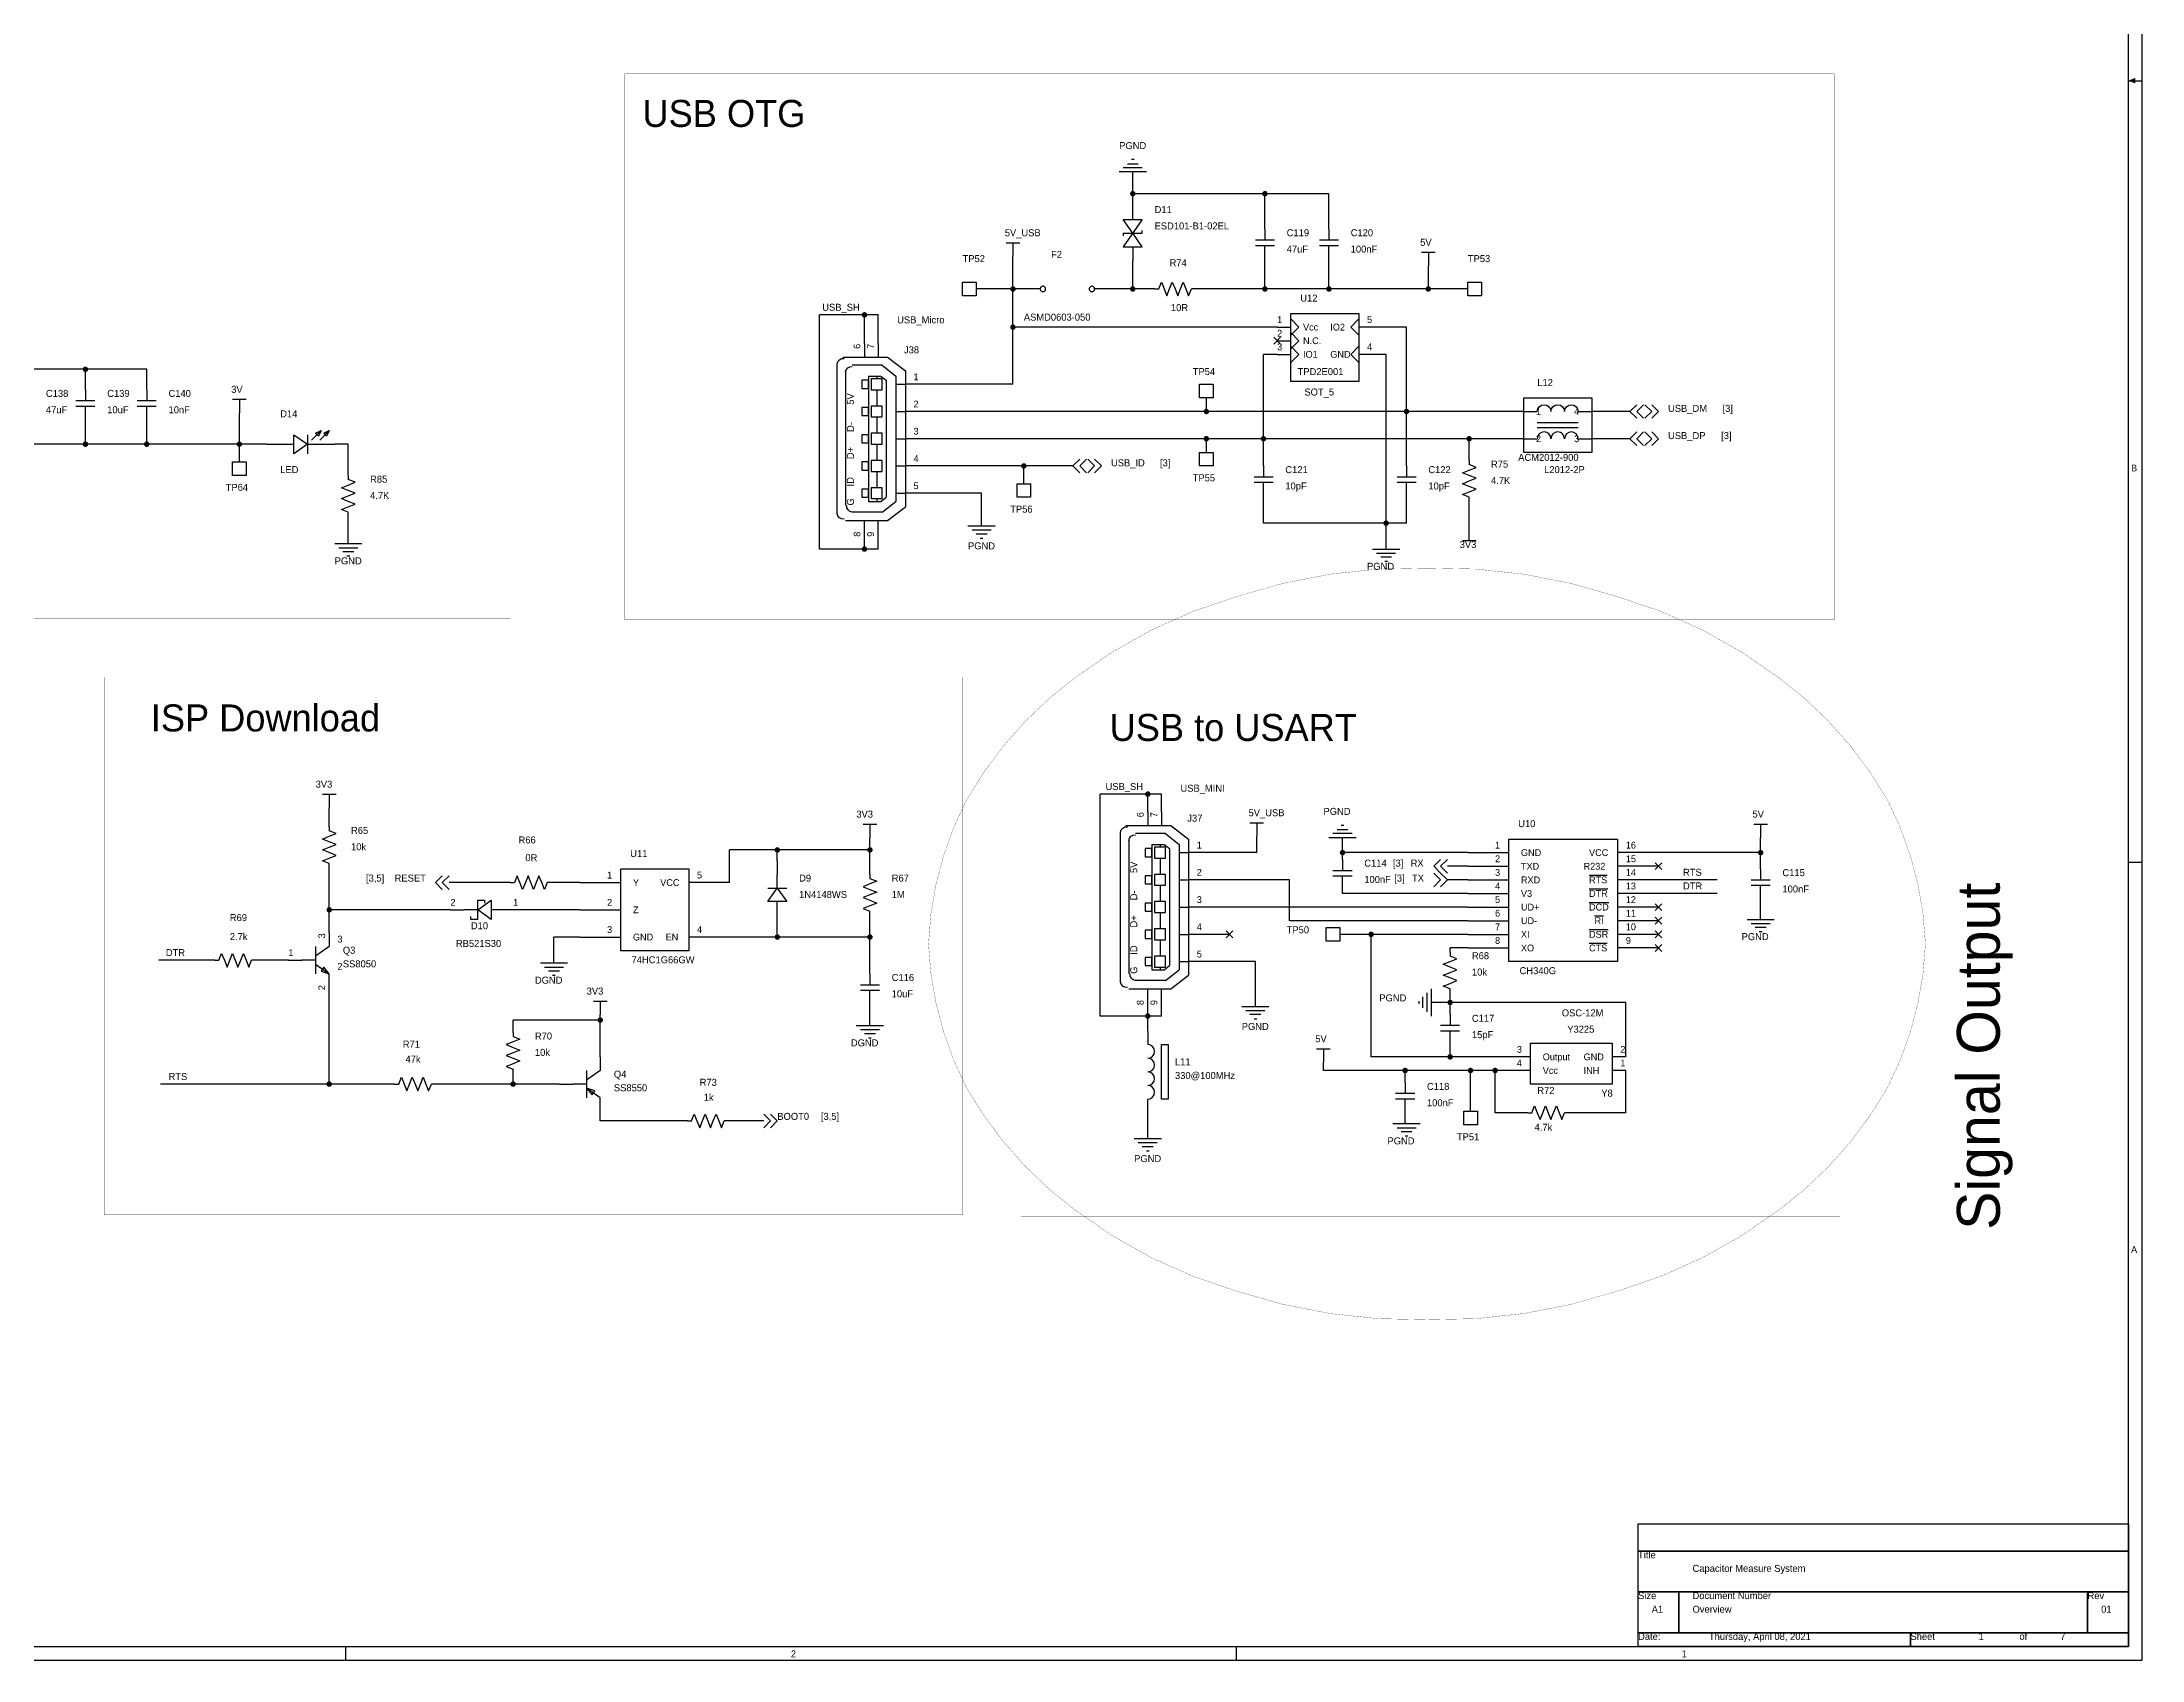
# Model space of a CAD drawing. Extents: x -3 to 838, y 3 to 596.
# Drawn here: x 446.8 to 838.5, y 2.5 to 304.4 of the extents above; entities that cross this region are included whole.
import ezdxf

# ---------------------------------------------------------------- set-up
doc = ezdxf.new("R2010")
doc.units = 0

msp = doc.modelspace()

# ---------------------------------------------------------------- linework, layer by layer
at = {"layer": 'COMMENTS', "const_width": 0.02}
for points in [[(555.498, 298.45), (781.05, 298.45), (781.05, 196.596), (555.498, 196.596)], [(306.578, 270.002), (534.162, 270.002), (534.162, 196.85), (306.578, 196.85)], [(458.47, 185.928), (618.49, 185.928), (618.49, 85.598), (458.47, 85.598)], [(629.412, 185.674), (782.066, 185.674), (782.066, 85.344), (629.412, 85.344)]]:
    msp.add_lwpolyline(points, close=True, dxfattribs=at)
at = {"layer": 'COMMENTS', "const_width": 0.04}
msp.add_lwpolyline([(798.068, 136.144, 0.1107), (790.9915, 162.9716, 0.1046), (770.8395, 185.715, 0.0924), (740.6798, 200.9116, 0.0864), (705.104, 206.248, 0.0864), (669.5282, 200.9116, 0.0924), (639.3685, 185.715, 0.1046), (619.2165, 162.9716, 0.1107), (612.14, 136.144, 0.1107), (619.2165, 109.3164, 0.1046), (639.3685, 86.573, 0.0924), (669.5282, 71.3764, 0.0864), (705.104, 66.04, 0.0864), (740.6798, 71.3764, 0.0924), (770.8395, 86.573, 0.1046), (790.9915, 109.3164, 0.1107)], format="xyb", close=True, dxfattribs=at)
at = {"layer": 'PARTS'}
for p, q in [((677.164, 251.206), (679.704, 251.206)), ((679.704, 252.73), (681.228, 251.206)), ((681.228, 251.206), (679.704, 249.682)), ((692.404, 252.73), (690.88, 251.206)), ((690.88, 251.206), (692.404, 249.682)), ((694.944, 251.206), (692.404, 251.206)), ((600.202, 248.158), (600.202, 245.618)), ((602.742, 248.158), (602.742, 245.618)), ((676.529, 249.301), (677.799, 248.031)), ((677.799, 249.301), (676.529, 248.031)), ((677.164, 248.666), (679.704, 248.666)), ((679.704, 250.19), (681.228, 248.666)), ((681.228, 248.666), (679.704, 247.142)), ((679.704, 247.65), (681.228, 246.126)), ((692.404, 247.65), (690.88, 246.126)), ((677.164, 246.126), (679.704, 246.126)), ((681.228, 246.126), (679.704, 244.602)), ((690.88, 246.126), (692.404, 244.602)), ((694.944, 246.126), (692.404, 246.126)), ((615.442, 240.538), (607.822, 240.538)), ((615.442, 235.458), (607.822, 235.458)), ((488.696, 229.362), (491.236, 229.362)), ((503.936, 229.362), (501.396, 229.362)), ((615.442, 230.378), (607.822, 230.378)), ((615.442, 225.298), (607.822, 225.298)), ((615.442, 220.218), (607.822, 220.218)), ((600.202, 212.598), (600.202, 215.138)), ((602.742, 212.598), (602.742, 215.138)), ((653.034, 160.782), (653.034, 158.242)), ((655.574, 160.782), (655.574, 158.242)), ((668.274, 153.162), (660.654, 153.162)), ((712.724, 153.162), (720.344, 153.162)), ((748.284, 153.162), (740.664, 153.162)), ((583.946, 151.638), (583.946, 149.098)), ((712.724, 150.622), (720.344, 150.622)), ((748.284, 150.622), (740.664, 150.622)), ((748.919, 151.257), (747.649, 149.987)), ((747.649, 151.257), (748.919, 149.987)), ((547.116, 147.574), (554.736, 147.574)), ((575.056, 147.574), (567.436, 147.574)), ((668.274, 148.082), (660.654, 148.082)), ((712.724, 148.082), (720.344, 148.082)), ((712.724, 145.542), (720.344, 145.542)), ((748.284, 148.082), (740.664, 148.082)), ((748.284, 145.542), (740.664, 145.542)), ((522.986, 142.494), (525.526, 142.494)), ((535.686, 142.494), (533.146, 142.494)), ((547.116, 142.494), (554.736, 142.494)), ((583.946, 138.938), (583.946, 141.478)), ((668.274, 143.002), (660.654, 143.002)), ((712.724, 143.002), (720.344, 143.002)), ((748.284, 143.002), (740.664, 143.002)), ((748.919, 143.637), (747.649, 142.367)), ((747.649, 143.637), (748.919, 142.367)), ((748.919, 141.097), (747.649, 139.827)), ((747.649, 141.097), (748.919, 139.827)), ((500.38, 138.176), (500.38, 135.636)), ((547.116, 137.414), (554.736, 137.414)), ((575.056, 137.414), (567.436, 137.414)), ((668.274, 137.922), (660.654, 137.922)), ((668.909, 138.557), (667.639, 137.287)), ((667.639, 138.557), (668.909, 137.287)), ((712.724, 140.462), (720.344, 140.462)), ((712.724, 137.922), (720.344, 137.922)), ((748.284, 140.462), (740.664, 140.462)), ((748.284, 137.922), (740.664, 137.922)), ((748.919, 138.557), (747.649, 137.287)), ((747.649, 138.557), (748.919, 137.287)), ((712.724, 135.382), (720.344, 135.382)), ((748.284, 135.382), (740.664, 135.382)), ((748.919, 136.017), (747.649, 134.747)), ((747.649, 136.017), (748.919, 134.747)), ((492.76, 133.096), (495.3, 133.096)), ((500.38, 128.016), (500.38, 130.556)), ((668.274, 132.842), (660.654, 132.842)), ((653.034, 125.222), (653.034, 127.762)), ((655.574, 125.222), (655.574, 127.762)), ((653.034, 119.888), (653.034, 117.348)), ((550.926, 115.062), (550.926, 112.522)), ((543.306, 109.982), (545.846, 109.982)), ((550.926, 104.902), (550.926, 107.442)), ((653.034, 104.648), (653.034, 107.188))]:
    msp.add_line(p, q, dxfattribs=at)
for points in [[(650.494, 282.448), (649.986, 282.448)], [(652.78, 280.162), (647.7, 280.162)], [(652.018, 280.924), (648.462, 280.924)], [(649.224, 281.686), (651.256, 281.686)], [(650.24, 271.272), (650.24, 273.812)], [(626.618, 266.954), (629.158, 266.954)], [(627.888, 266.954), (627.888, 264.414)], [(648.462, 268.732), (652.018, 268.732), (652.018, 269.24)], [(648.462, 268.732), (648.462, 268.224)], [(673.1, 267.462), (676.656, 267.462)], [(673.1, 266.446), (676.656, 266.446)], [(674.878, 269.494), (674.878, 267.462)], [(674.878, 264.414), (674.878, 266.446)], [(685.038, 267.462), (688.594, 267.462)], [(685.038, 266.446), (688.594, 266.446)], [(686.816, 269.494), (686.816, 267.462)], [(686.816, 264.414), (686.816, 266.446)], [(650.24, 266.192), (650.24, 263.652)], [(704.088, 265.176), (706.628, 265.176)], [(705.358, 265.176), (705.358, 262.636)], [(655.066, 258.318), (655.574, 259.588)], [(655.574, 259.588), (656.082, 258.318)], [(657.098, 258.318), (657.606, 259.588)], [(657.606, 259.588), (658.114, 258.318)], [(659.13, 258.318), (659.638, 259.588)], [(659.638, 259.588), (660.146, 258.318)], [(654.304, 258.318), (655.066, 258.318)], [(656.082, 258.318), (656.59, 257.048)], [(656.59, 257.048), (657.098, 258.318)], [(658.114, 258.318), (658.622, 257.048)], [(658.622, 257.048), (659.13, 258.318)], [(660.146, 258.318), (660.654, 257.048)], [(660.654, 257.048), (661.162, 258.318)], [(661.924, 258.318), (661.162, 258.318)], [(595.122, 216.408), (595.122, 244.348)], [(596.138, 245.618), (604.52, 245.618)], [(596.646, 242.824), (596.646, 217.932)], [(603.504, 244.094), (597.916, 244.094)], [(603.504, 244.094), (606.044, 242.062)], [(604.52, 245.618), (607.822, 243.078)], [(607.822, 243.078), (607.822, 217.678)], [(454.914, 239.522), (454.914, 237.49)], [(466.344, 239.522), (466.344, 237.49)], [(600.964, 242.062), (600.964, 218.694)], [(600.964, 242.062), (602.488, 242.062)], [(602.488, 242.062), (602.488, 241.554)], [(602.488, 242.062), (603.25, 242.062)], [(602.488, 239.522), (602.488, 236.474)], [(603.25, 242.062), (604.266, 241.3)], [(604.266, 241.3), (604.266, 219.456)], [(606.044, 242.062), (606.044, 218.694)], [(606.044, 240.538), (607.822, 240.538)], [(453.136, 237.49), (456.692, 237.49)], [(453.136, 236.474), (456.692, 236.474)], [(454.914, 234.442), (454.914, 236.474)], [(464.566, 237.49), (468.122, 237.49)], [(464.566, 236.474), (468.122, 236.474)], [(466.344, 234.442), (466.344, 236.474)], [(482.346, 237.744), (484.886, 237.744)], [(483.616, 237.744), (483.616, 235.204)], [(606.044, 235.458), (607.822, 235.458)], [(723.138, 235.458), (725.678, 235.458)], [(733.298, 235.458), (735.838, 235.458)], [(742.95, 235.458), (744.22, 236.728)], [(742.95, 235.458), (744.22, 234.188)], [(744.22, 235.458), (745.49, 236.728)], [(744.22, 235.458), (745.49, 234.188)], [(747.014, 235.458), (745.744, 236.728)], [(747.014, 235.458), (745.744, 234.188)], [(748.284, 235.458), (747.014, 236.728)], [(748.284, 235.458), (747.014, 234.188)], [(496.316, 231.14), (496.316, 227.584)], [(498.602, 231.648), (497.078, 230.124)], [(500.126, 231.648), (498.602, 230.124)], [(602.488, 234.442), (602.488, 231.394)], [(725.678, 233.426), (733.298, 233.426)], [(733.298, 232.41), (725.678, 232.41)], [(742.95, 230.378), (744.22, 231.648)], [(744.22, 230.378), (745.49, 231.648)], [(747.014, 230.378), (745.744, 231.648)], [(748.284, 230.378), (747.014, 231.648)], [(491.236, 229.362), (493.776, 229.362)], [(496.316, 229.362), (501.396, 229.362)], [(602.488, 229.362), (602.488, 226.314)], [(606.044, 230.378), (607.822, 230.378)], [(723.138, 230.378), (725.678, 230.378)], [(733.298, 230.378), (735.838, 230.378)], [(742.95, 230.378), (744.22, 229.108)], [(744.22, 230.378), (745.49, 229.108)], [(747.014, 230.378), (745.744, 229.108)], [(748.284, 230.378), (747.014, 229.108)], [(503.936, 223.52), (503.936, 222.758)], [(602.488, 224.282), (602.488, 221.234)], [(606.044, 225.298), (607.822, 225.298)], [(639.064, 225.298), (640.334, 226.568)], [(639.064, 225.298), (640.334, 224.028)], [(640.334, 225.298), (641.604, 226.568)], [(640.334, 225.298), (641.604, 224.028)], [(643.128, 225.298), (641.858, 226.568)], [(643.128, 225.298), (641.858, 224.028)], [(644.398, 225.298), (643.128, 226.568)], [(644.398, 225.298), (643.128, 224.028)], [(672.846, 223.266), (676.402, 223.266)], [(674.624, 225.298), (674.624, 223.266)], [(699.516, 223.266), (703.072, 223.266)], [(701.294, 225.298), (701.294, 223.266)], [(711.708, 224.028), (712.978, 224.536)], [(712.978, 223.52), (711.708, 224.028)], [(712.978, 226.314), (712.978, 225.552)], [(714.248, 225.044), (712.978, 225.552)], [(712.978, 224.536), (714.248, 225.044)], [(714.248, 223.012), (712.978, 223.52)], [(502.666, 221.234), (503.936, 221.742)], [(503.936, 220.726), (502.666, 221.234)], [(502.666, 219.202), (503.936, 219.71)], [(505.206, 222.25), (503.936, 222.758)], [(503.936, 221.742), (505.206, 222.25)], [(505.206, 220.218), (503.936, 220.726)], [(503.936, 219.71), (505.206, 220.218)], [(603.25, 218.694), (604.266, 219.456)], [(606.044, 220.218), (607.822, 220.218)], [(672.846, 222.25), (676.402, 222.25)], [(674.624, 220.218), (674.624, 222.25)], [(699.516, 222.25), (703.072, 222.25)], [(701.294, 220.218), (701.294, 222.25)], [(711.708, 221.996), (712.978, 222.504)], [(712.978, 221.488), (711.708, 221.996)], [(711.708, 219.964), (712.978, 220.472)], [(712.978, 219.456), (711.708, 219.964)], [(712.978, 222.504), (714.248, 223.012)], [(714.248, 220.98), (712.978, 221.488)], [(712.978, 220.472), (714.248, 220.98)], [(712.978, 218.694), (712.978, 219.456)], [(503.936, 218.694), (502.666, 219.202)], [(502.666, 217.17), (503.936, 217.678)], [(503.936, 216.662), (502.666, 217.17)], [(505.206, 218.186), (503.936, 218.694)], [(503.936, 217.678), (505.206, 218.186)], [(503.936, 215.9), (503.936, 216.662)], [(603.504, 216.662), (597.916, 216.662)], [(600.964, 218.694), (602.488, 218.694)], [(602.488, 219.202), (602.488, 218.694)], [(602.488, 218.694), (603.25, 218.694)], [(603.504, 216.662), (606.044, 218.694)], [(604.52, 215.138), (607.822, 217.678)], [(596.646, 215.138), (604.52, 215.138)], [(619.506, 214.122), (624.586, 214.122)], [(620.268, 213.36), (623.824, 213.36)], [(623.062, 212.598), (621.03, 212.598)], [(621.792, 211.836), (622.3, 211.836)], [(712.978, 211.328), (712.978, 213.868)], [(501.396, 210.82), (506.476, 210.82)], [(502.158, 210.058), (505.714, 210.058)], [(504.952, 209.296), (502.92, 209.296)], [(503.682, 208.534), (504.19, 208.534)], [(694.944, 209.804), (700.024, 209.804)], [(695.706, 209.042), (699.262, 209.042)], [(698.5, 208.28), (696.468, 208.28)], [(714.248, 211.328), (711.708, 211.328)], [(697.23, 207.518), (697.738, 207.518)], [(499.11, 164.084), (501.65, 164.084)], [(500.38, 164.084), (500.38, 161.544)], [(500.38, 157.988), (500.38, 157.226)], [(501.65, 156.718), (500.38, 157.226)], [(500.38, 156.21), (501.65, 156.718)], [(599.948, 158.496), (602.488, 158.496)], [(601.218, 158.496), (601.218, 155.956)], [(647.954, 129.032), (647.954, 156.972)], [(648.97, 158.242), (657.352, 158.242)], [(656.336, 156.718), (650.748, 156.718)], [(656.336, 156.718), (658.876, 154.686)], [(657.352, 158.242), (660.654, 155.702)], [(672.084, 158.75), (674.624, 158.75)], [(673.354, 158.75), (673.354, 156.21)], [(691.134, 156.718), (687.578, 156.718)], [(688.34, 157.48), (690.372, 157.48)], [(689.61, 158.242), (689.102, 158.242)], [(766.064, 158.496), (768.604, 158.496)], [(767.334, 158.496), (767.334, 155.956)], [(499.11, 155.702), (500.38, 156.21)], [(500.38, 155.194), (499.11, 155.702)], [(499.11, 153.67), (500.38, 154.178)], [(500.38, 153.162), (499.11, 153.67)], [(501.65, 154.686), (500.38, 155.194)], [(500.38, 154.178), (501.65, 154.686)], [(501.65, 152.654), (500.38, 153.162)], [(649.478, 155.448), (649.478, 130.556)], [(653.796, 154.686), (653.796, 131.318)], [(653.796, 154.686), (655.32, 154.686)], [(655.32, 154.686), (655.32, 154.178)], [(655.32, 154.686), (656.082, 154.686)], [(656.082, 154.686), (657.098, 153.924)], [(657.098, 153.924), (657.098, 132.08)], [(658.876, 154.686), (658.876, 131.318)], [(658.876, 153.162), (660.654, 153.162)], [(660.654, 155.702), (660.654, 130.302)], [(691.896, 155.956), (686.816, 155.956)], [(499.11, 151.638), (500.38, 152.146)], [(500.38, 151.13), (499.11, 151.638)], [(500.38, 152.146), (501.65, 152.654)], [(500.38, 150.368), (500.38, 151.13)], [(520.192, 147.574), (521.462, 148.844)], [(521.462, 147.574), (522.732, 148.844)], [(535.432, 148.844), (534.924, 147.574)], [(535.94, 147.574), (535.432, 148.844)], [(537.464, 148.844), (536.956, 147.574)], [(537.972, 147.574), (537.464, 148.844)], [(539.496, 148.844), (538.988, 147.574)], [(540.004, 147.574), (539.496, 148.844)], [(583.946, 146.558), (583.946, 149.098)], [(601.218, 149.098), (601.218, 148.336)], [(655.32, 152.146), (655.32, 149.098)], [(687.578, 149.86), (691.134, 149.86)], [(687.578, 148.844), (691.134, 148.844)], [(689.356, 151.892), (689.356, 149.86)], [(689.356, 146.812), (689.356, 148.844)], [(706.374, 150.622), (707.644, 151.892)], [(706.374, 150.622), (707.644, 149.352)], [(707.644, 148.082), (706.374, 149.352)], [(707.644, 150.622), (708.914, 151.892)], [(707.644, 150.622), (708.914, 149.352)], [(708.914, 148.082), (707.644, 149.352)], [(767.334, 150.114), (767.334, 148.082)], [(520.192, 147.574), (521.462, 146.304)], [(521.462, 147.574), (522.732, 146.304)], [(534.162, 147.574), (534.924, 147.574)], [(536.448, 146.304), (535.94, 147.574)], [(536.956, 147.574), (536.448, 146.304)], [(538.48, 146.304), (537.972, 147.574)], [(538.988, 147.574), (538.48, 146.304)], [(540.512, 146.304), (540.004, 147.574)], [(541.02, 147.574), (540.512, 146.304)], [(541.782, 147.574), (541.02, 147.574)], [(582.168, 146.558), (585.724, 146.558)], [(601.218, 147.32), (599.948, 146.812)], [(599.948, 146.812), (601.218, 146.304)], [(601.218, 145.288), (599.948, 144.78)], [(601.218, 148.336), (602.488, 147.828)], [(602.488, 147.828), (601.218, 147.32)], [(601.218, 146.304), (602.488, 145.796)], [(602.488, 145.796), (601.218, 145.288)], [(655.32, 147.066), (655.32, 144.018)], [(658.876, 148.082), (660.654, 148.082)], [(707.644, 148.082), (706.374, 146.812)], [(708.914, 148.082), (707.644, 146.812)], [(765.556, 148.082), (769.112, 148.082)], [(765.556, 147.066), (769.112, 147.066)], [(767.334, 145.034), (767.334, 147.066)], [(528.066, 142.494), (525.526, 142.494)], [(526.796, 140.716), (526.796, 141.224)], [(528.066, 140.716), (528.066, 144.272)], [(528.066, 144.272), (529.336, 144.272)], [(529.336, 144.272), (529.336, 143.764)], [(533.146, 142.494), (530.606, 142.494)], [(583.946, 141.478), (583.946, 144.018)], [(599.948, 144.78), (601.218, 144.272)], [(601.218, 143.256), (599.948, 142.748)], [(599.948, 142.748), (601.218, 142.24)], [(601.218, 144.272), (602.488, 143.764)], [(602.488, 143.764), (601.218, 143.256)], [(601.218, 141.478), (601.218, 142.24)], [(655.32, 141.986), (655.32, 138.938)], [(658.876, 143.002), (660.654, 143.002)], [(528.066, 140.716), (526.796, 140.716)], [(658.876, 137.922), (660.654, 137.922)], [(764.794, 140.716), (769.874, 140.716)], [(765.556, 139.954), (769.112, 139.954)], [(768.35, 139.192), (766.318, 139.192)], [(767.08, 138.43), (767.588, 138.43)], [(479.806, 133.096), (480.314, 134.366)], [(480.314, 134.366), (480.822, 133.096)], [(481.838, 133.096), (482.346, 134.366)], [(482.346, 134.366), (482.854, 133.096)], [(483.87, 133.096), (484.378, 134.366)], [(484.378, 134.366), (484.886, 133.096)], [(500.38, 135.636), (497.84, 133.858)], [(497.84, 135.636), (497.84, 130.556)], [(655.32, 136.906), (655.32, 133.858)], [(709.422, 134.62), (709.422, 133.858)], [(710.692, 133.35), (709.422, 133.858)], [(709.422, 132.842), (710.692, 133.35)], [(479.044, 133.096), (479.806, 133.096)], [(480.822, 133.096), (481.33, 131.826)], [(481.33, 131.826), (481.838, 133.096)], [(482.854, 133.096), (483.362, 131.826)], [(483.362, 131.826), (483.87, 133.096)], [(484.886, 133.096), (485.394, 131.826)], [(485.394, 131.826), (485.902, 133.096)], [(486.664, 133.096), (485.902, 133.096)], [(497.84, 133.096), (495.3, 133.096)], [(497.84, 132.334), (500.38, 130.556)], [(539.75, 132.588), (544.83, 132.588)], [(540.512, 131.826), (544.068, 131.826)], [(543.306, 131.064), (541.274, 131.064)], [(542.036, 130.302), (542.544, 130.302)], [(601.218, 130.556), (601.218, 128.524)], [(656.336, 129.286), (650.748, 129.286)], [(653.796, 131.318), (655.32, 131.318)], [(655.32, 131.826), (655.32, 131.318)], [(655.32, 131.318), (656.082, 131.318)], [(656.082, 131.318), (657.098, 132.08)], [(656.336, 129.286), (658.876, 131.318)], [(657.352, 127.762), (660.654, 130.302)], [(658.876, 132.842), (660.654, 132.842)], [(708.152, 132.334), (709.422, 132.842)], [(709.422, 131.826), (708.152, 132.334)], [(708.152, 130.302), (709.422, 130.81)], [(709.422, 129.794), (708.152, 130.302)], [(710.692, 131.318), (709.422, 131.826)], [(709.422, 130.81), (710.692, 131.318)], [(710.692, 129.286), (709.422, 129.794)], [(709.422, 128.778), (710.692, 129.286)], [(549.656, 125.476), (552.196, 125.476)], [(550.926, 125.476), (550.926, 122.936)], [(599.44, 128.524), (602.996, 128.524)], [(599.44, 127.508), (602.996, 127.508)], [(601.218, 125.476), (601.218, 127.508)], [(649.478, 127.762), (657.352, 127.762)], [(703.58, 125.476), (703.58, 124.968)], [(704.342, 124.206), (704.342, 126.238)], [(705.104, 127), (705.104, 123.444)], [(705.866, 127.762), (705.866, 122.682)], [(708.152, 128.27), (709.422, 128.778)], [(709.422, 127.762), (708.152, 128.27)], [(709.422, 127), (709.422, 127.762)], [(670.56, 124.46), (675.64, 124.46)], [(671.322, 123.698), (674.878, 123.698)], [(674.116, 122.936), (672.084, 122.936)], [(672.846, 122.174), (673.354, 122.174)], [(709.422, 122.936), (709.422, 120.904)], [(534.67, 117.856), (533.4, 117.348)], [(534.67, 119.634), (534.67, 118.872)], [(534.67, 118.872), (535.94, 118.364)], [(535.94, 118.364), (534.67, 117.856)], [(598.678, 120.904), (603.758, 120.904)], [(599.44, 120.142), (602.996, 120.142)], [(602.234, 119.38), (600.202, 119.38)], [(600.964, 118.618), (601.472, 118.618)], [(711.2, 120.904), (707.644, 120.904)], [(711.2, 119.888), (707.644, 119.888)], [(709.422, 117.856), (709.422, 119.888)], [(533.4, 117.348), (534.67, 116.84)], [(534.67, 115.824), (533.4, 115.316)], [(533.4, 115.316), (534.67, 114.808)], [(534.67, 113.792), (533.4, 113.284)], [(534.67, 116.84), (535.94, 116.332)], [(535.94, 116.332), (534.67, 115.824)], [(534.67, 114.808), (535.94, 114.3)], [(535.94, 114.3), (534.67, 113.792)], [(684.53, 116.586), (687.07, 116.586)], [(685.8, 116.586), (685.8, 114.046)], [(512.572, 109.982), (513.334, 109.982)], [(513.334, 109.982), (513.842, 111.252)], [(513.842, 111.252), (514.35, 109.982)], [(514.35, 109.982), (514.858, 108.712)], [(514.858, 108.712), (515.366, 109.982)], [(515.366, 109.982), (515.874, 111.252)], [(515.874, 111.252), (516.382, 109.982)], [(516.382, 109.982), (516.89, 108.712)], [(516.89, 108.712), (517.398, 109.982)], [(517.398, 109.982), (517.906, 111.252)], [(517.906, 111.252), (518.414, 109.982)], [(518.414, 109.982), (518.922, 108.712)], [(518.922, 108.712), (519.43, 109.982)], [(520.192, 109.982), (519.43, 109.982)], [(533.4, 113.284), (534.67, 112.776)], [(534.67, 112.014), (534.67, 112.776)], [(548.386, 109.982), (545.846, 109.982)], [(550.926, 112.522), (548.386, 110.744)], [(548.386, 112.522), (548.386, 107.442)], [(701.04, 110.236), (701.04, 108.204)], [(550.926, 107.442), (548.386, 109.22)], [(702.818, 108.204), (699.262, 108.204)], [(702.818, 107.188), (699.262, 107.188)], [(701.04, 105.156), (701.04, 107.188)], [(724.662, 104.648), (725.17, 105.918)], [(725.17, 105.918), (725.678, 104.648)], [(726.694, 104.648), (727.202, 105.918)], [(727.202, 105.918), (727.71, 104.648)], [(728.726, 104.648), (729.234, 105.918)], [(729.234, 105.918), (729.742, 104.648)], [(567.182, 103.124), (567.944, 103.124)], [(567.944, 103.124), (568.452, 104.394)], [(568.452, 104.394), (568.96, 103.124)], [(568.96, 103.124), (569.468, 101.854)], [(569.468, 101.854), (569.976, 103.124)], [(569.976, 103.124), (570.484, 104.394)], [(570.484, 104.394), (570.992, 103.124)], [(570.992, 103.124), (571.5, 101.854)], [(571.5, 101.854), (572.008, 103.124)], [(572.008, 103.124), (572.516, 104.394)], [(572.516, 104.394), (573.024, 103.124)], [(573.024, 103.124), (573.532, 101.854)], [(573.532, 101.854), (574.04, 103.124)], [(574.802, 103.124), (574.04, 103.124)], [(582.676, 103.124), (581.406, 104.394)], [(582.676, 103.124), (581.406, 101.854)], [(583.946, 103.124), (582.676, 104.394)], [(583.946, 103.124), (582.676, 101.854)], [(698.754, 102.616), (703.834, 102.616)], [(699.516, 101.854), (703.072, 101.854)], [(723.9, 104.648), (724.662, 104.648)], [(725.678, 104.648), (726.186, 103.378)], [(726.186, 103.378), (726.694, 104.648)], [(727.71, 104.648), (728.218, 103.378)], [(728.218, 103.378), (728.726, 104.648)], [(729.742, 104.648), (730.25, 103.378)], [(730.25, 103.378), (730.758, 104.648)], [(731.52, 104.648), (730.758, 104.648)], [(650.494, 99.822), (655.574, 99.822)], [(651.256, 99.06), (654.812, 99.06)], [(654.05, 98.298), (652.018, 98.298)], [(702.31, 101.092), (700.278, 101.092)], [(701.04, 100.33), (701.548, 100.33)], [(652.78, 97.536), (653.288, 97.536)]]:
    msp.add_lwpolyline(points, dxfattribs=at)
for points in [[(648.462, 266.192), (652.018, 266.192), (650.24, 268.732), (648.462, 271.272), (652.018, 271.272), (648.462, 266.192)], [(621.03, 257.048), (618.49, 257.048), (618.49, 259.588), (621.03, 259.588)], [(712.724, 259.588), (715.264, 259.588), (715.264, 257.048), (712.724, 257.048)], [(679.704, 253.746), (692.404, 253.746), (692.404, 241.046), (679.704, 241.046)], [(599.694, 241.3), (599.694, 239.776), (600.964, 239.776), (600.964, 241.3)], [(601.472, 241.554), (601.472, 239.522), (603.504, 239.522), (603.504, 241.554)], [(662.686, 237.998), (662.686, 240.538), (665.226, 240.538), (665.226, 237.998)], [(599.694, 236.22), (599.694, 234.696), (600.964, 234.696), (600.964, 236.22)], [(601.472, 236.474), (601.472, 234.442), (603.504, 234.442), (603.504, 236.474)], [(723.138, 237.998), (735.838, 237.998), (735.838, 227.838), (723.138, 227.838)], [(496.316, 229.362), (496.316, 229.362), (493.776, 227.584), (493.776, 231.14), (496.316, 229.362)], [(497.84, 231.394), (497.84, 231.394), (498.856, 231.902), (498.348, 230.886), (497.84, 231.394)], [(499.364, 231.394), (499.364, 231.394), (500.38, 231.902), (499.872, 230.886), (499.364, 231.394)], [(599.694, 231.14), (599.694, 229.616), (600.964, 229.616), (600.964, 231.14)], [(601.472, 231.394), (601.472, 229.362), (603.504, 229.362), (603.504, 231.394)], [(665.226, 227.838), (665.226, 225.298), (662.686, 225.298), (662.686, 227.838)], [(484.886, 226.06), (484.886, 223.52), (482.346, 223.52), (482.346, 226.06)], [(599.694, 226.06), (599.694, 224.536), (600.964, 224.536), (600.964, 226.06)], [(601.472, 226.314), (601.472, 224.282), (603.504, 224.282), (603.504, 226.314)], [(599.694, 220.98), (599.694, 219.456), (600.964, 219.456), (600.964, 220.98)], [(601.472, 221.234), (601.472, 219.202), (603.504, 219.202), (603.504, 221.234)], [(631.19, 221.996), (631.19, 219.456), (628.65, 219.456), (628.65, 221.996)], [(652.526, 153.924), (652.526, 152.4), (653.796, 152.4), (653.796, 153.924)], [(654.304, 154.178), (654.304, 152.146), (656.336, 152.146), (656.336, 154.178)], [(720.344, 155.702), (740.664, 155.702), (740.664, 132.842), (720.344, 132.842)], [(554.736, 150.114), (567.436, 150.114), (567.436, 134.874), (554.736, 134.874)], [(652.526, 148.844), (652.526, 147.32), (653.796, 147.32), (653.796, 148.844)], [(654.304, 149.098), (654.304, 147.066), (656.336, 147.066), (656.336, 149.098)], [(583.946, 146.558), (583.946, 146.558), (585.724, 144.018), (582.168, 144.018), (583.946, 146.558)], [(528.066, 142.494), (528.066, 142.494), (530.606, 144.272), (530.606, 140.716), (528.066, 142.494)], [(652.526, 143.764), (652.526, 142.24), (653.796, 142.24), (653.796, 143.764)], [(654.304, 144.018), (654.304, 141.986), (656.336, 141.986), (656.336, 144.018)], [(652.526, 138.684), (652.526, 137.16), (653.796, 137.16), (653.796, 138.684)], [(654.304, 138.938), (654.304, 136.906), (656.336, 136.906), (656.336, 138.938)], [(688.848, 136.652), (686.308, 136.652), (686.308, 139.192), (688.848, 139.192)], [(652.526, 133.604), (652.526, 132.08), (653.796, 132.08), (653.796, 133.604)], [(654.304, 133.858), (654.304, 131.826), (656.336, 131.826), (656.336, 133.858)], [(500.38, 130.556), (499.364, 131.826), (498.856, 131.064), (500.38, 130.556)], [(739.648, 109.982), (724.408, 109.982), (724.408, 117.602), (739.648, 117.602)], [(655.574, 117.348), (656.844, 117.348), (656.844, 107.188), (655.574, 107.188)], [(548.386, 109.22), (549.402, 107.95), (549.91, 108.712), (548.386, 109.22)], [(714.502, 104.902), (714.502, 102.362), (711.962, 102.362), (711.962, 104.902)]]:
    msp.add_lwpolyline(points, close=True, dxfattribs=at)
for points in [[(633.984, 258.318, 0.0985), (633.9453, 258.5124, 0.0985), (633.8352, 258.6772, 0.0985), (633.6704, 258.7873, 0.0985), (633.476, 258.826, 0.0985), (633.2816, 258.7873, 0.0985), (633.1168, 258.6772, 0.0985), (633.0067, 258.5124, 0.0985), (632.968, 258.318, 0.0985), (633.0067, 258.1236, 0.0985), (633.1168, 257.9588, 0.0985), (633.2816, 257.8487, 0.0985), (633.476, 257.81, 0.0985), (633.6704, 257.8487, 0.0985), (633.8352, 257.9588, 0.0985), (633.9453, 258.1236, 0.0985)], [(643.128, 258.318, 0.0985), (643.0893, 258.5124, 0.0985), (642.9792, 258.6772, 0.0985), (642.8144, 258.7873, 0.0985), (642.62, 258.826, 0.0985), (642.4256, 258.7873, 0.0985), (642.2608, 258.6772, 0.0985), (642.1507, 258.5124, 0.0985), (642.112, 258.318, 0.0985), (642.1507, 258.1236, 0.0985), (642.2608, 257.9588, 0.0985), (642.4256, 257.8487, 0.0985), (642.62, 257.81, 0.0985), (642.8144, 257.8487, 0.0985), (642.9792, 257.9588, 0.0985), (643.0893, 258.1236, 0.0985)]]:
    msp.add_lwpolyline(points, format="xyb", close=True, dxfattribs=at)
for points in [[(595.122, 244.348, -0.4142), (596.392, 245.364)], [(596.646, 242.824, -0.4142), (597.916, 243.84)], [(725.678, 235.458, -1), (728.218, 235.458)], [(728.218, 235.458, -1), (730.758, 235.458)], [(730.758, 235.458, -1), (733.298, 235.458)], [(728.218, 230.378, 1), (725.678, 230.378)], [(730.758, 230.378, 1), (728.218, 230.378)], [(733.298, 230.378, 1), (730.758, 230.378)], [(596.392, 215.392, -0.4142), (595.122, 216.408)], [(597.916, 216.662, -0.4142), (596.9, 217.932)], [(647.954, 156.972, -0.4142), (649.224, 157.988)], [(649.478, 155.448, -0.4142), (650.748, 156.464)], [(650.748, 129.286, -0.4142), (649.732, 130.556)], [(649.224, 128.016, -0.4142), (647.954, 129.032)], [(654.304, 116.078, 0.4142), (653.034, 117.348)], [(653.034, 114.808, 0.4142), (654.304, 116.078)], [(654.304, 113.538, 0.4142), (653.034, 114.808)], [(653.034, 112.268, 0.4142), (654.304, 113.538)], [(654.304, 110.998, 0.4142), (653.034, 112.268)], [(653.034, 109.728, 0.4142), (654.304, 110.998)], [(654.304, 108.458, 0.4142), (653.034, 109.728)], [(653.034, 107.188, 0.4142), (654.304, 108.458)]]:
    msp.add_lwpolyline(points, format="xyb", dxfattribs=at)
at = {"layer": 'TITLE'}
for points in [[(-2.54, 2.54), (838.454, 2.54), (838.454, 596.392), (-2.54, 596.392)], [(0, 5.08), (835.914, 5.08), (835.914, 593.852), (0, 593.852)], [(744.474, 27.94), (835.914, 27.94), (835.914, 22.86), (744.474, 22.86)], [(744.474, 22.86), (835.914, 22.86), (835.914, 15.24), (744.474, 15.24)], [(744.474, 15.24), (752.094, 15.24), (752.094, 7.62), (744.474, 7.62)], [(752.094, 15.24), (828.294, 15.24), (828.294, 7.62), (752.094, 7.62)], [(828.294, 15.24), (835.914, 15.24), (835.914, 7.62), (828.294, 7.62)], [(744.474, 7.62), (795.274, 7.62), (795.274, 5.08), (744.474, 5.08)], [(795.274, 7.62), (835.914, 7.62), (835.914, 5.08), (795.274, 5.08)]]:
    msp.add_lwpolyline(points, close=True, dxfattribs=at)
for points in [[(835.914, 297.18), (838.454, 297.18)], [(835.914, 151.384), (838.454, 151.384)], [(503.428, 5.08), (503.428, 2.54)], [(669.544, 5.08), (669.544, 2.54)]]:
    msp.add_lwpolyline(points, dxfattribs=at)
msp.add_solid([(835.914, 297.18), (837.184, 297.688), (837.184, 296.672), (837.184, 297.18)], dxfattribs=at)
msp.add_solid([(835.914, 297.18), (837.184, 297.688), (837.184, 296.672), (837.184, 297.18)], dxfattribs=at)
msp.add_solid([(835.914, 297.18), (837.184, 297.688), (837.184, 296.672), (837.184, 297.18)], dxfattribs=at)
at = {"layer": 'WIRE'}
for points in [[(650.24, 276.098), (650.24, 280.162)], [(650.24, 273.812), (650.24, 276.098)], [(674.878, 276.098), (650.24, 276.098)], [(686.816, 276.098), (674.878, 276.098)], [(674.878, 269.494), (674.878, 276.098)], [(686.816, 269.494), (686.816, 276.098)], [(627.888, 258.318), (627.888, 264.414)], [(650.24, 258.318), (650.24, 263.652)], [(674.878, 258.318), (674.878, 264.414)], [(686.816, 258.318), (686.816, 264.414)], [(705.358, 258.318), (705.358, 262.636)], [(627.888, 258.318), (621.03, 258.318)], [(632.968, 258.318), (627.888, 258.318)], [(627.888, 251.206), (627.888, 258.318)], [(650.24, 258.318), (643.128, 258.318)], [(654.304, 258.318), (650.24, 258.318)], [(674.878, 258.318), (661.924, 258.318)], [(686.816, 258.318), (674.878, 258.318)], [(705.358, 258.318), (686.816, 258.318)], [(712.724, 258.318), (705.358, 258.318)], [(600.202, 253.492), (591.82, 253.492)], [(591.82, 209.804), (591.82, 253.492)], [(600.202, 248.158), (600.202, 253.492)], [(602.742, 253.492), (600.202, 253.492)], [(602.742, 248.158), (602.742, 253.492)], [(677.164, 251.206), (627.888, 251.206)], [(627.888, 240.538), (627.888, 251.206)], [(701.294, 251.206), (694.944, 251.206)], [(701.294, 235.458), (701.294, 251.206)], [(454.914, 243.332), (443.484, 243.332)], [(454.914, 239.522), (454.914, 243.332)], [(466.344, 243.332), (454.914, 243.332)], [(466.344, 239.522), (466.344, 243.332)], [(677.164, 246.126), (674.624, 246.126)], [(674.624, 230.378), (674.624, 246.126)], [(697.484, 246.126), (694.944, 246.126)], [(697.484, 214.63), (697.484, 246.126)], [(627.888, 240.538), (615.442, 240.538)], [(483.616, 229.362), (483.616, 235.204)], [(663.956, 235.458), (615.442, 235.458)], [(663.956, 235.458), (663.956, 237.998)], [(701.294, 235.458), (663.956, 235.458)], [(723.138, 235.458), (701.294, 235.458)], [(701.294, 225.298), (701.294, 235.458)], [(742.95, 235.458), (735.838, 235.458)], [(454.914, 229.362), (454.914, 234.442)], [(466.344, 229.362), (466.344, 234.442)], [(454.914, 229.362), (443.484, 229.362)], [(466.344, 229.362), (454.914, 229.362)], [(483.616, 229.362), (466.344, 229.362)], [(488.696, 229.362), (483.616, 229.362)], [(483.616, 226.06), (483.616, 229.362)], [(503.936, 223.52), (503.936, 229.362)], [(663.956, 230.378), (615.442, 230.378)], [(663.956, 227.838), (663.956, 230.378)], [(674.624, 230.378), (663.956, 230.378)], [(674.624, 225.298), (674.624, 230.378)], [(712.978, 230.378), (674.624, 230.378)], [(712.978, 226.314), (712.978, 230.378)], [(723.138, 230.378), (712.978, 230.378)], [(742.95, 230.378), (735.838, 230.378)], [(629.92, 225.298), (615.442, 225.298)], [(629.92, 221.996), (629.92, 225.298)], [(639.064, 225.298), (629.92, 225.298)], [(622.046, 220.218), (615.442, 220.218)], [(622.046, 214.122), (622.046, 220.218)], [(674.624, 214.63), (674.624, 220.218)], [(701.294, 214.63), (701.294, 220.218)], [(503.936, 210.82), (503.936, 215.9)], [(712.978, 213.868), (712.978, 218.694)], [(600.202, 209.804), (600.202, 212.598)], [(602.742, 209.804), (602.742, 212.598)], [(697.484, 214.63), (674.624, 214.63)], [(701.294, 214.63), (697.484, 214.63)], [(697.484, 209.804), (697.484, 214.63)], [(600.202, 209.804), (591.82, 209.804)], [(602.742, 209.804), (600.202, 209.804)], [(500.38, 157.988), (500.38, 161.544)], [(653.034, 164.084), (644.144, 164.084)], [(644.144, 122.682), (644.144, 164.084)], [(653.034, 160.782), (653.034, 164.084)], [(655.574, 164.084), (653.034, 164.084)], [(655.574, 160.782), (655.574, 164.084)], [(575.056, 147.574), (575.056, 153.67)], [(583.946, 153.67), (575.056, 153.67)], [(583.946, 151.638), (583.946, 153.67)], [(601.218, 153.67), (583.946, 153.67)], [(601.218, 153.67), (601.218, 155.956)], [(601.218, 149.098), (601.218, 153.67)], [(673.354, 153.162), (668.274, 153.162)], [(673.354, 153.162), (673.354, 156.21)], [(689.356, 153.162), (689.356, 155.956)], [(712.724, 153.162), (689.356, 153.162)], [(689.356, 151.892), (689.356, 153.162)], [(767.334, 153.162), (748.284, 153.162)], [(767.334, 153.162), (767.334, 155.956)], [(767.334, 150.114), (767.334, 153.162)], [(500.38, 142.494), (500.38, 150.368)], [(712.724, 150.622), (708.914, 150.622)], [(534.162, 147.574), (522.732, 147.574)], [(547.116, 147.574), (541.782, 147.574)], [(679.45, 148.082), (668.274, 148.082)], [(679.45, 140.462), (679.45, 148.082)], [(689.356, 145.542), (689.356, 146.812)], [(712.724, 145.542), (689.356, 145.542)], [(712.724, 148.082), (708.914, 148.082)], [(759.206, 148.082), (748.284, 148.082)], [(759.206, 145.542), (748.284, 145.542)], [(767.334, 140.716), (767.334, 145.034)], [(522.986, 142.494), (500.38, 142.494)], [(500.38, 138.176), (500.38, 142.494)], [(547.116, 142.494), (535.686, 142.494)], [(601.218, 137.414), (601.218, 141.478)], [(712.724, 143.002), (668.274, 143.002)], [(547.116, 137.414), (542.29, 137.414)], [(542.29, 132.588), (542.29, 137.414)], [(583.946, 137.414), (575.056, 137.414)], [(583.946, 137.414), (583.946, 138.938)], [(601.218, 137.414), (583.946, 137.414)], [(601.218, 130.556), (601.218, 137.414)], [(712.724, 140.462), (679.45, 140.462)], [(694.69, 137.922), (688.848, 137.922)], [(694.69, 115.062), (694.69, 137.922)], [(712.724, 137.922), (694.69, 137.922)], [(712.724, 135.382), (709.422, 135.382)], [(709.422, 134.62), (709.422, 135.382)], [(479.044, 133.096), (468.63, 133.096)], [(492.76, 133.096), (486.664, 133.096)], [(673.1, 132.842), (668.274, 132.842)], [(673.1, 124.46), (673.1, 132.842)], [(500.38, 109.982), (500.38, 128.016)], [(601.218, 120.904), (601.218, 125.476)], [(709.422, 125.222), (709.422, 127)], [(550.926, 121.92), (534.67, 121.92)], [(534.67, 119.634), (534.67, 121.92)], [(550.926, 121.92), (550.926, 122.936)], [(550.926, 115.062), (550.926, 121.92)], [(653.034, 122.682), (644.144, 122.682)], [(653.034, 122.682), (653.034, 125.222)], [(653.034, 119.888), (653.034, 122.682)], [(655.574, 122.682), (653.034, 122.682)], [(655.574, 122.682), (655.574, 125.222)], [(709.422, 125.222), (705.866, 125.222)], [(709.422, 122.936), (709.422, 125.222)], [(742.188, 125.222), (709.422, 125.222)], [(742.188, 115.062), (742.188, 125.222)], [(709.422, 115.062), (709.422, 117.856)], [(685.8, 112.522), (685.8, 114.046)], [(709.422, 115.062), (694.69, 115.062)], [(724.408, 115.062), (709.422, 115.062)], [(742.188, 115.062), (739.648, 115.062)], [(500.38, 109.982), (468.884, 109.982)], [(512.572, 109.982), (500.38, 109.982)], [(534.67, 109.982), (520.192, 109.982)], [(534.67, 109.982), (534.67, 112.014)], [(543.306, 109.982), (534.67, 109.982)], [(701.04, 112.522), (685.8, 112.522)], [(713.232, 112.522), (701.04, 112.522)], [(701.04, 110.236), (701.04, 112.522)], [(717.804, 112.522), (713.232, 112.522)], [(713.232, 104.902), (713.232, 112.522)], [(717.804, 104.648), (717.804, 112.522)], [(724.408, 112.522), (717.804, 112.522)], [(742.188, 112.522), (739.648, 112.522)], [(742.188, 104.648), (742.188, 112.522)], [(550.926, 103.124), (550.926, 104.902)], [(567.182, 103.124), (550.926, 103.124)], [(581.406, 103.124), (574.802, 103.124)], [(653.034, 99.822), (653.034, 104.648)], [(701.04, 102.616), (701.04, 105.156)], [(701.294, 102.616), (701.04, 102.616)], [(723.9, 104.648), (717.804, 104.648)], [(742.188, 104.648), (731.52, 104.648)]]:
    msp.add_lwpolyline(points, dxfattribs=at)
at = {"layer": 'WIRE', "const_width": 0.508}
for points in [[(649.986, 276.098, 1), (650.494, 276.098, 1)], [(674.624, 276.098, 1), (675.132, 276.098, 1)], [(627.634, 258.318, 1), (628.142, 258.318, 1)], [(649.986, 258.318, 1), (650.494, 258.318, 1)], [(674.624, 258.318, 1), (675.132, 258.318, 1)], [(686.562, 258.318, 1), (687.07, 258.318, 1)], [(705.104, 258.318, 1), (705.612, 258.318, 1)], [(599.948, 253.492, 1), (600.456, 253.492, 1)], [(627.634, 251.206, 1), (628.142, 251.206, 1)], [(454.66, 243.332, 1), (455.168, 243.332, 1)], [(663.702, 235.458, 1), (664.21, 235.458, 1)], [(701.04, 235.458, 1), (701.548, 235.458, 1)], [(454.66, 229.362, 1), (455.168, 229.362, 1)], [(466.09, 229.362, 1), (466.598, 229.362, 1)], [(483.362, 229.362, 1), (483.87, 229.362, 1)], [(663.702, 230.378, 1), (664.21, 230.378, 1)], [(674.37, 230.378, 1), (674.878, 230.378, 1)], [(712.724, 230.378, 1), (713.232, 230.378, 1)], [(629.666, 225.298, 1), (630.174, 225.298, 1)], [(697.23, 214.63, 1), (697.738, 214.63, 1)], [(599.948, 209.804, 1), (600.456, 209.804, 1)], [(652.78, 164.084, 1), (653.288, 164.084, 1)], [(583.692, 153.67, 1), (584.2, 153.67, 1)], [(600.964, 153.67, 1), (601.472, 153.67, 1)], [(689.102, 153.162, 1), (689.61, 153.162, 1)], [(767.08, 153.162, 1), (767.588, 153.162, 1)], [(500.126, 142.494, 1), (500.634, 142.494, 1)], [(583.692, 137.414, 1), (584.2, 137.414, 1)], [(600.964, 137.414, 1), (601.472, 137.414, 1)], [(694.436, 137.922, 1), (694.944, 137.922, 1)], [(709.168, 125.222, 1), (709.676, 125.222, 1)], [(550.672, 121.92, 1), (551.18, 121.92, 1)], [(652.78, 122.682, 1), (653.288, 122.682, 1)], [(709.168, 115.062, 1), (709.676, 115.062, 1)], [(500.126, 109.982, 1), (500.634, 109.982, 1)], [(534.416, 109.982, 1), (534.924, 109.982, 1)], [(700.786, 112.522, 1), (701.294, 112.522, 1)], [(712.978, 112.522, 1), (713.486, 112.522, 1)], [(717.55, 112.522, 1), (718.058, 112.522, 1)]]:
    msp.add_lwpolyline(points, format="xyb", close=True, dxfattribs=at)

# ---------------------------------------------------------------- texts
at = {"layer": 'COMMENTS'}
for s, p in [('USB OTG', (558.8, 288.5478)), ('ISP Download', (467.106, 175.7718)), ('USB to USART', (645.922, 173.9938))]:
    msp.add_text(s, height=5.0462, dxfattribs=at).set_placement(p)
msp.add_text('Signal Output', height=7.99, rotation=90, dxfattribs=at).set_placement((811.93, 82.804))
at = {"layer": 'PARTS'}
for s, p in [('2', (677.164, 249.428)), ('1', (677.164, 251.968)), ('Vcc', (681.99, 250.571)), ('IO2', (687.07, 250.571)), ('5', (693.928, 251.968)), ('3', (677.164, 246.888)), ('N.C.', (681.99, 248.031)), ('IO1', (681.99, 245.491)), ('GND', (687.07, 245.491)), ('4', (693.928, 246.888)), ('1', (609.346, 241.3)), ('2', (609.346, 236.22)), ('1', (725.424, 234.823)), ('4', (732.536, 234.823)), ('3', (609.346, 231.14)), ('4', (609.346, 226.06)), ('2', (725.424, 229.743)), ('3', (732.536, 229.743)), ('5', (609.346, 220.98)), ('1', (662.178, 153.924)), ('1', (717.804, 153.924)), ('GND', (722.63, 152.527)), ('VCC', (735.33, 152.527)), ('16', (742.188, 153.924)), ('1', (552.196, 148.336)), ('5', (568.96, 148.336)), ('2', (662.178, 148.844)), ('3', (717.804, 148.844)), ('2', (717.804, 151.384)), ('TXD', (722.63, 149.987)), ('R232', (734.314, 149.987)), ('%%oRTS%%o', (735.33, 147.447)), ('15', (742.188, 151.384)), ('14', (742.188, 148.844)), ('Y', (557.022, 146.939)), ('VCC', (562.102, 146.939)), ('3', (662.178, 143.764)), ('4', (717.804, 146.304)), ('5', (717.804, 143.764)), ('V3', (722.63, 144.907)), ('RXD', (722.63, 147.447)), ('%%oDTR%%o', (735.33, 144.907)), ('13', (742.188, 146.304)), ('12', (742.188, 143.764)), ('2', (522.986, 143.256)), ('1', (534.67, 143.256)), ('2', (552.196, 143.256)), ('Z', (557.022, 141.859)), ('6', (717.804, 141.224)), ('UD+', (722.63, 142.367)), ('UD-', (722.63, 139.827)), ('%%oDCD%%o', (735.33, 142.367)), ('%%oRI%%o', (736.346, 139.827)), ('11', (742.188, 141.224)), ('3', (501.904, 136.398)), ('3', (552.196, 138.176)), ('GND', (557.022, 136.779)), ('EN', (563.118, 136.779)), ('4', (568.96, 138.176)), ('4', (662.178, 138.684)), ('8', (717.804, 136.144)), ('7', (717.804, 138.684)), ('XI', (722.63, 137.287)), ('%%oDSR%%o', (735.33, 137.287)), ('9', (742.188, 136.144)), ('10', (742.188, 138.684)), ('1', (492.76, 133.858)), ('5', (662.178, 133.604)), ('XO', (722.63, 134.747)), ('%%oCTS%%o', (735.33, 134.747)), ('2', (501.904, 131.318)), ('4', (721.868, 113.284)), ('3', (721.868, 115.824)), ('Output', (726.694, 114.427)), ('GND', (734.314, 114.427)), ('2', (741.172, 115.824)), ('1', (741.172, 113.284)), ('Vcc', (726.694, 111.887)), ('INH', (734.314, 111.887))]:
    msp.add_text(s, height=1.27, dxfattribs=at).set_placement(p)
for s, p in [('6', (599.44, 247.142)), ('7', (601.98, 247.142)), ('8', (599.44, 212.09)), ('9', (601.98, 212.09)), ('6', (652.272, 159.766)), ('7', (654.812, 159.766)), ('3', (499.618, 137.16)), ('2', (499.618, 127.508)), ('8', (652.272, 124.714)), ('9', (654.812, 124.714))]:
    msp.add_text(s, height=1.27, rotation=90, dxfattribs=at).set_placement(p)
at = {"layer": 'PARTTEXT'}
for s, p in [('PGND', (647.7, 284.4143)), ('D11', (654.304, 272.4763)), ('ESD101-B1-02EL', (654.304, 269.4283)), ('5V_USB', (626.364, 268.1583)), ('47uF', (678.942, 265.1103)), ('C119', (678.942, 268.1583)), ('C120', (690.88, 268.1583)), ('100nF', (690.88, 265.1103)), ('5V', (703.834, 266.3803)), ('TP52', (618.49, 263.3323)), ('F2', (635, 264.0943)), ('R74', (657.098, 262.5703)), ('TP53', (712.724, 263.3323)), ('10R', (657.352, 254.1883)), ('U12', (681.482, 255.9663)), ('USB_Micro', (606.298, 251.9023)), ('ASMD0603-050', (629.92, 252.4103)), ('J38', (607.568, 246.3143)), ('TP54', (661.416, 242.2503)), ('TPD2E001', (680.974, 242.2503)), ('C138', (447.548, 238.1863)), ('C139', (458.978, 238.1863)), ('C140', (470.408, 238.1863)), ('3V', (482.092, 238.9483)), ('SOT_5', (682.244, 238.4403)), ('L12', (725.678, 240.2183)), ('47uF', (447.548, 235.1383)), ('10uF', (458.978, 235.1383)), ('10nF', (470.408, 235.1383)), ('D14', (491.236, 234.3763)), ('USB_DM', (750.062, 235.3923)), ('[3]', (760.222, 235.3923)), ('USB_DP', (750.062, 230.3123)), ('[3]', (759.968, 230.3123)), ('ACM2012-900', (722.122, 226.2483)), ('LED', (491.236, 223.9623)), ('R85', (508, 222.1843)), ('USB_ID', (646.176, 225.2323)), ('[3]', (655.32, 225.2323)), ('TP55', (661.416, 222.4383)), ('C121', (678.688, 223.9623)), ('C122', (705.358, 223.9623)), ('R75', (717.042, 224.9783)), ('L2012-2P', (726.948, 223.9623)), ('TP64', (481.076, 220.6603)), ('4.7K', (508, 219.1363)), ('10pF', (678.688, 220.9143)), ('10pF', (705.358, 220.9143)), ('4.7K', (717.042, 221.9303)), ('TP56', (627.38, 216.5963)), ('PGND', (501.396, 206.9443)), ('PGND', (619.506, 209.7383)), ('3V3', (711.2, 209.9923)), ('PGND', (693.928, 205.9283)), ('3V3', (497.84, 165.2883)), ('USB_MINI', (659.13, 164.5263)), ('3V3', (598.678, 159.7003)), ('5V_USB', (671.83, 159.9543)), ('PGND', (685.8, 160.2083)), ('5V', (765.81, 159.7003)), ('R65', (504.444, 156.6523)), ('J37', (660.4, 158.9383)), ('U10', (722.122, 157.9223)), ('10k', (504.444, 153.6043)), ('R66', (535.686, 154.8743)), ('0R', (536.956, 151.5723)), ('U11', (556.514, 152.3343)), ('[3,5]', (507.238, 147.7623)), ('RESET', (512.572, 147.7623)), ('D9', (588.01, 147.7623)), ('R67', (605.282, 147.7623)), ('C114', (693.42, 150.5563)), ('100nF', (693.42, 147.5083)), ('[3]', (698.754, 150.5563)), ('[3]', (699.008, 147.7623)), ('RX', (702.056, 150.5563)), ('TX', (702.31, 147.7623)), ('C115', (771.398, 148.7783)), ('1N4148WS', (588.01, 144.7143)), ('1M', (605.282, 144.7143)), ('100nF', (771.398, 145.7303)), ('R69', (481.838, 140.3963)), ('2.7k', (481.838, 136.8403)), ('D10', (526.796, 138.8723)), ('TP50', (678.942, 138.1103)), ('PGND', (763.778, 136.8403)), ('Q3', (502.92, 134.3003)), ('RB521S30', (524.002, 135.5703)), ('74HC1G66GW', (556.768, 132.5223)), ('R68', (713.486, 133.2843)), ('SS8050', (502.92, 131.7603)), ('DGND', (538.734, 128.7123)), ('C116', (605.282, 129.2203)), ('10k', (713.486, 130.2363)), ('CH340G', (722.376, 130.4903)), ('3V3', (548.386, 126.6803)), ('10uF', (605.282, 126.1723)), ('PGND', (696.214, 125.4103)), ('C117', (713.486, 121.6003)), ('OSC-12M', (730.25, 122.6163)), ('R71', (514.096, 116.7743)), ('R70', (538.734, 118.2983)), ('DGND', (597.662, 117.0283)), ('PGND', (670.56, 120.0763)), ('5V', (684.276, 117.7903)), ('15pF', (713.486, 118.5523)), ('Y3225', (731.266, 119.5683)), ('47k', (514.604, 113.9803)), ('10k', (538.734, 115.2503)), ('L11', (658.114, 113.4723)), ('SS8550', (553.466, 108.6463)), ('Q4', (553.466, 111.1863)), ('R73', (569.468, 109.6623)), ('330@100MHz', (658.114, 110.9323)), ('C118', (705.104, 108.9003)), ('1k', (570.23, 106.8683)), ('100nF', (705.104, 105.8523)), ('R72', (725.678, 108.1383)), ('Y8', (737.616, 107.6303)), ('BOOT0', (583.946, 103.3123)), ('[3,5]', (592.074, 103.3123)), ('4.7k', (725.17, 101.2803)), ('PGND', (697.738, 98.7403)), ('TP51', (710.692, 99.5023)), ('PGND', (650.494, 95.4383)), ('Title', (744.474, 21.5243)), ('Size', (744.474, 13.9043)), ('Document Number', (754.634, 13.9043)), ('Rev', (828.294, 13.9043)), ('Date:', (744.474, 6.2843)), ('Sheet', (795.274, 6.2843)), ('of', (815.594, 6.2843))]:
    msp.add_text(s, height=1.3057, dxfattribs=at).set_placement(p)
for s, p in [('5V', (598.2357, 236.728)), ('D-', (598.2357, 231.648)), ('D+', (598.2357, 226.568)), ('ID', (598.2357, 221.488)), ('G', (598.2357, 217.932)), ('5V', (651.0677, 149.352)), ('D-', (651.0677, 144.272)), ('D+', (651.0677, 139.192)), ('ID', (651.0677, 134.112)), ('G', (651.0677, 130.556))]:
    msp.add_text(s, height=1.3057, rotation=90, dxfattribs=at).set_placement(p)
at = {"layer": 'TITLE'}
for s, height, p in [('B', 1.27, (836.422, 224.282)), ('A', 1.27, (836.422, 78.486)), ('Capacitor Measure System', 1.3057, (754.634, 18.9843)), ('A1', 1.3057, (747.014, 11.3643)), ('Overview', 1.3057, (754.634, 11.3643)), ('01', 1.3057, (830.834, 11.3643)), ('2', 1.27, (586.486, 3.048)), ('1', 1.27, (752.602, 3.048)), ('Thursday, April 08, 2021', 1.3057, (757.682, 6.2843)), ('1', 1.3057, (807.974, 6.2843)), ('7', 1.3057, (823.214, 6.2843))]:
    msp.add_text(s, height=height, dxfattribs=at).set_placement(p)
at = {"layer": 'WIRETEXT'}
for s, p in [('USB_SH', (592.328, 254.254)), ('USB_SH', (645.16, 164.846)), ('RTS', (752.856, 148.844)), ('DTR', (752.856, 146.304)), ('DTR', (469.9, 133.858)), ('RTS', (470.408, 110.744))]:
    msp.add_text(s, height=1.3057, dxfattribs=at).set_placement(p)

doc.saveas('drawing.dxf')
